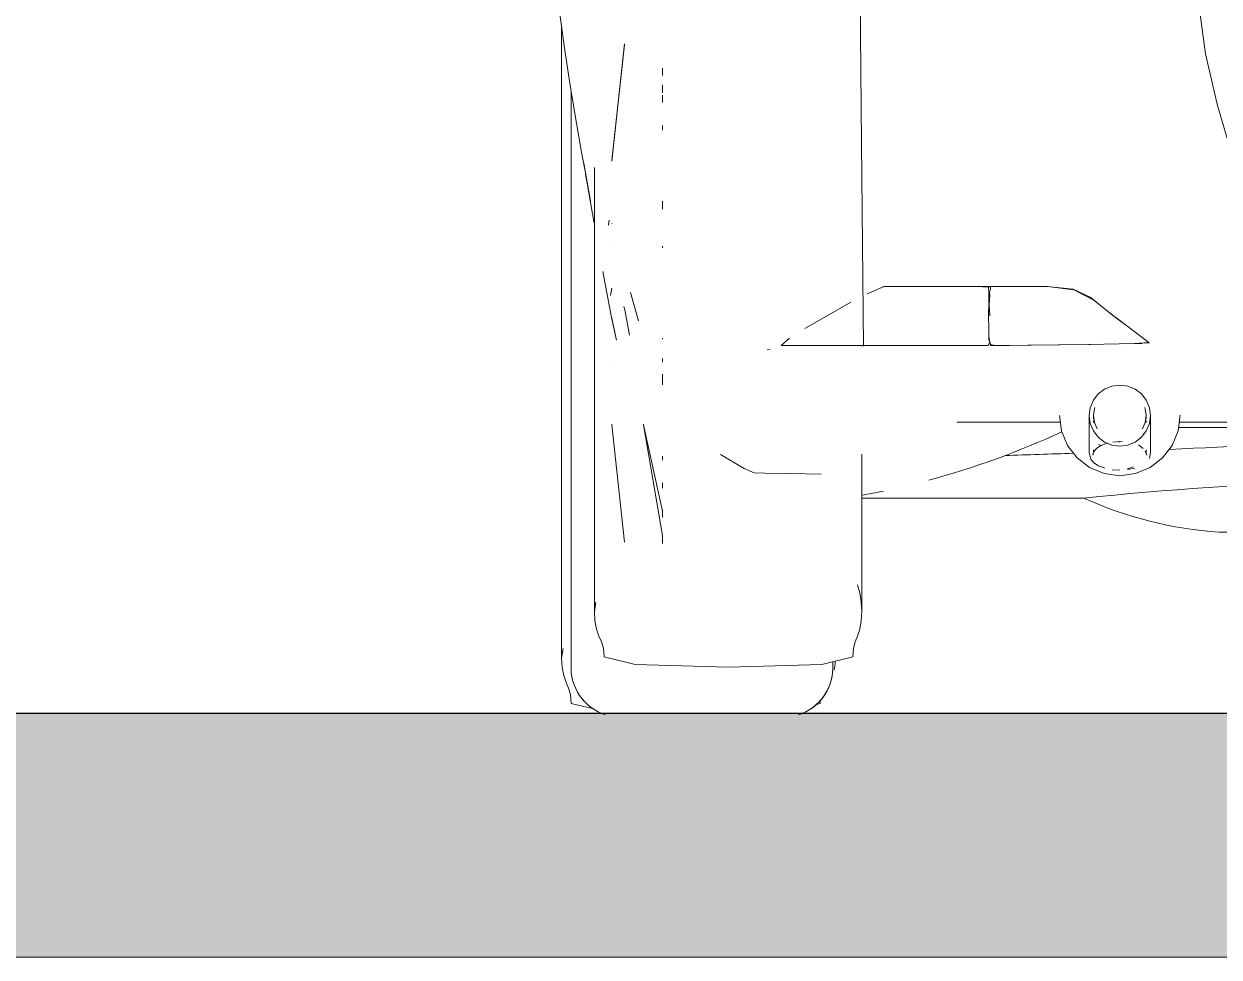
# Model space of a CAD drawing. Header units: millimetres. Extents: x -50912 to 58751, y -45352 to 5553.
# Drawn here: x 9921 to 10901, y 0 to 765 of the extents above; entities that cross this region are included whole.
import ezdxf

# ---------------------------------------------------------------- set-up
doc = ezdxf.new("R2010")
doc.units = ezdxf.units.MM
for name, color, linetype, lineweight in [('A-AREA', 32, 'Continuous', 9), ('A-DETL-THIN', 151, 'Continuous', 9), ('A-FLOR', 192, 'Continuous', 25), ('A-FLOR-PATT', 8, 'Continuous', 25), ('A-GENM', 13, 'Continuous', 9), ('G-IMPT', 8, 'Continuous', 9)]:
    doc.layers.add(name, color=color, linetype=linetype, lineweight=lineweight)

# ---------------------------------------------------------------- blocks, each defined once
blk = doc.blocks.new('CRT_Fiat Punto - Punto_dwg-985961-FACHADA FRONTAL GARAGEM')
at = {"layer": 'G-IMPT'}
for p, q in [((43209.15, 834.39), (43210.7, 667.72)), ((42966.64, 747.19), (42963.04, 775.59)), ((43488.08, 777.05), (43492.98, 740.85)), ((42964.68, 762.63), (42964.68, 754.68)), ((42964.68, 733.53), (42964.68, 754.68)), ((42971.68, 714.76), (42966.64, 747.19)), ((43005.96, 653.26), (43016.35, 748.98)), ((43005.96, 652.79), (43016.35, 748.71)), ((43005.96, 653.26), (43016.35, 748.17)), ((43005.96, 653.5), (43016.35, 748.17)), ((43016.35, 748.98), (43016.35, 748.71)), ((43502.4, 699.34), (43492.98, 740.85)), ((42964.68, 733.53), (42964.68, 703.58)), ((43047.52, 722.99), (43047.52, 729.08)), ((42971.68, 714.76), (42976.92, 683.89)), ((43047.51, 708.77), (43047.51, 715.32)), ((43047.51, 710.36), (43047.51, 715.29)), ((43047.51, 700.82), (43047.51, 706.83)), ((43047.51, 702.41), (43047.51, 706.8)), ((42964.68, 703.58), (42964.68, 666.12)), ((43047.52, 700.99), (43047.52, 704.94)), ((43502.4, 699.34), (43510.57, 671.32)), ((42976.92, 683.89), (42981.1, 660.13)), ((43047.52, 678.09), (43047.52, 682.04)), ((43212.25, 501.04), (43210.7, 667.72)), ((42964.68, 666.12), (42964.68, 622.48)), ((42984.73, 640.05), (42981.1, 660.13)), ((42982.86, 651.19), (42986.29, 631.28)), ((42982.86, 651.19), (42987.29, 625.78)), ((42991.6, 647.5), (42991.6, 612.56)), ((43005.96, 653.26), (43005.96, 653.5)), ((43005.96, 653.26), (43005.96, 653.02)), ((43005.96, 652.79), (43005.96, 653.02)), ((42988.31, 620.22), (42984.39, 642.06)), ((42984.39, 642.06), (42987.29, 625.78)), ((42988.31, 620.22), (42984.73, 640.05)), ((42991.21, 603.22), (42986.29, 631.28)), ((42964.68, 622.48), (42964.68, 574.43)), ((43047.52, 619.97), (43047.51, 615.15)), ((43047.51, 613.33), (43047.52, 618.08)), ((43047.52, 618.08), (43047.52, 619.97)), ((42991.6, 612.56), (42991.6, 561.88)), ((42991.6, 601.03), (42991.21, 603.22)), ((43003.62, 604.3), (43003.1, 600.49)), ((43003.1, 600.49), (43003.1, 600.37)), ((43005.96, 601.82), (43005.96, 601.66)), ((43008.55, 582.85), (43008.55, 582.75)), ((43047.52, 581.52), (43047.52, 583.15)), ((42964.68, 574.43), (42964.68, 523.75)), ((42991.6, 561.88), (42991.6, 510.54)), ((42998.52, 562.33), (43005.61, 524.61)), ((43229.39, 550.08), (43215.37, 544.02)), ((43229.39, 550.08), (43227.59, 549.45)), ((43229.39, 550.08), (43245.88, 550.08)), ((43233.52, 550.08), (43229.39, 550.08)), ((43233.52, 550.08), (43237, 550.08)), ((43248.59, 550.08), (43237, 550.08)), ((43245.88, 550.08), (43286.42, 550.08)), ((43277.09, 550.08), (43248.59, 550.08)), ((43304.92, 550.08), (43277.09, 550.08)), ((43286.42, 550.08), (43331.9, 550.08)), ((43314.92, 549.39), (43304.92, 550.08)), ((43314.54, 550.08), (43304.92, 550.08)), ((43314.54, 550.08), (43304.92, 550.08)), ((43304.92, 550.08), (43314.54, 550.08)), ((43314.92, 549.39), (43314.54, 550.08)), ((43314.92, 549.39), (43314.54, 550.08)), ((43315.04, 550.08), (43314.54, 550.08)), ((43314.54, 550.08), (43315.04, 547.33)), ((43314.92, 549.39), (43315.88, 549.8)), ((43315.04, 550.08), (43315.04, 549.44)), ((43315.04, 550.08), (43315.15, 549.49)), ((43316.55, 547.03), (43316.55, 550.08)), ((43319.67, 550.08), (43316.55, 550.08)), ((43319.67, 550.08), (43328.02, 550.08)), ((43342.3, 550.08), (43328.02, 550.08)), ((43331.9, 550.08), (43363.2, 550.08)), ((43363.2, 550.08), (43342.3, 550.08)), ((43363.2, 550.08), (43384.31, 547.69)), ((43384.85, 547.26), (43363.2, 550.08)), ((43005.96, 548.45), (43004.66, 542.61)), ((43021.18, 545.06), (43027.67, 521.83)), ((43315.92, 542.84), (43315.04, 547.33)), ((43315.92, 542.84), (43315.04, 547.33)), ((43315.92, 545.28), (43315.04, 547.33)), ((43315.92, 545.28), (43315.04, 547.33)), ((43315.54, 544.59), (43315.04, 547.33)), ((43315.54, 544.59), (43315.04, 547.33)), ((43315.54, 544.59), (43315.04, 547.33)), ((43315.54, 544.59), (43315.04, 547.33)), ((43315.04, 544.64), (43315.04, 547.33)), ((43315.04, 544.64), (43315.04, 536.56)), ((43315.82, 545.81), (43315.54, 544.59)), ((43315.92, 545.28), (43315.54, 544.59)), ((43315.92, 545.28), (43315.54, 544.59)), ((43315.54, 545.28), (43315.54, 544.59)), ((43315.92, 542.84), (43315.54, 544.59)), ((43315.92, 542.84), (43315.54, 535.21)), ((43384.31, 547.69), (43399.29, 540.56)), ((43384.31, 547.69), (43399.2, 540.52)), ((43384.31, 547.69), (43399.29, 540.56)), ((43384.85, 547.26), (43401.35, 538.82)), ((43399.2, 540.52), (43408.36, 533.09)), ((43015.83, 533.48), (43016.39, 530.69)), ((43016.39, 530.69), (43020.43, 510.14)), ((43182.06, 525.75), (43201.89, 537)), ((43314.92, 525.77), (43315.04, 536.56)), ((43315.92, 525.85), (43315.54, 535.21)), ((43407.96, 533.57), (43401.35, 538.82)), ((43408.36, 533.09), (43412.29, 529.91)), ((43412.29, 529.91), (43413.48, 528.95)), ((42964.68, 523.75), (42964.68, 472.41)), ((43003.1, 527.4), (43003.1, 527.47)), ((43005.64, 524.44), (43005.61, 524.61)), ((43005.64, 524.44), (43005.72, 524.05)), ((43005.64, 524.44), (43009.82, 506.03)), ((43005.64, 524.44), (43009.82, 506.03)), ((43005.8, 523.65), (43005.72, 524.05)), ((43005.8, 523.65), (43005.84, 523.47)), ((43005.8, 523.65), (43009.82, 506.03)), ((43005.8, 523.65), (43009.82, 506.03)), ((43182.06, 525.75), (43164.07, 515.55)), ((43314.92, 525.77), (43315.04, 515.11)), ((43413.48, 528.95), (43418.87, 524.84)), ((43414.44, 528.21), (43418.87, 524.84)), ((43418.87, 524.84), (43430.47, 516.03)), ((43418.98, 524.89), (43430.47, 516.03)), ((42991.6, 510.54), (42991.6, 460.53)), ((43315.17, 508.97), (43315.04, 515.11)), ((43315.04, 515.11), (43315.04, 507.11)), ((43442.06, 507.23), (43430.47, 516.03)), ((43442.06, 507.23), (43430.47, 516.03)), ((43047.52, 506.68), (43047.52, 507.58)), ((43151.51, 507.67), (43144.8, 501.61)), ((43144.8, 501.61), (43160.9, 501.61)), ((43160.9, 501.61), (43144.8, 501.61)), ((43160.9, 501.61), (43198.64, 501.61)), ((43198.64, 501.61), (43243.4, 501.61)), ((43210.84, 501.61), (43210.84, 500.96)), ((43243.4, 501.61), (43280.61, 501.61)), ((43305.8, 501.61), (43280.61, 501.61)), ((43314.54, 501.61), (43305.8, 501.61)), ((43314.54, 501.61), (43316.05, 504.44)), ((43315.04, 507.11), (43316.05, 504.44)), ((43315.17, 508.97), (43315.17, 506.57)), ((43315.17, 508.97), (43316.05, 504.44)), ((43315.17, 508.97), (43316.05, 504.44)), ((43315.17, 506.57), (43316.05, 504.44)), ((43315.17, 506.57), (43315.26, 506.02)), ((43315.17, 506.57), (43316.05, 504.44)), ((43316.3, 502.3), (43315.86, 503.54)), ((43316.17, 502.32), (43316.05, 504.44)), ((43316.17, 502.32), (43316.05, 504.44)), ((43316.55, 501.61), (43316.05, 504.44)), ((43316.55, 501.61), (43316.05, 504.44)), ((43316.17, 502.32), (43316.55, 501.61)), ((43316.17, 502.32), (43320.7, 501.61)), ((43316.17, 502.32), (43316.55, 501.61)), ((43316.55, 501.61), (43320.7, 501.61)), ((43316.55, 501.61), (43320.7, 501.61)), ((43320.7, 501.61), (43316.55, 501.61)), ((43320.7, 501.61), (43332.14, 501.61)), ((43349.91, 501.72), (43332.14, 501.61)), ((43397.24, 502.45), (43347.22, 501.82)), ((43373.07, 502.05), (43349.91, 501.72)), ((43373.07, 502.05), (43398.5, 502.47)), ((43397.24, 502.45), (43434.55, 503.23)), ((43398.5, 502.47), (43407.96, 502.63)), ((43441.02, 503.33), (43423.09, 502.88)), ((43434.55, 503.23), (43446.46, 503.89)), ((43434.55, 503.23), (43446.97, 503.74)), ((43434.55, 503.23), (43446.97, 503.74)), ((43442.06, 507.23), (43446.46, 503.89)), ((43442.06, 507.23), (43446.46, 503.89)), ((43443.69, 503.61), (43446.46, 503.89)), ((43047.51, 490.96), (43047.51, 487.79)), ((43133.25, 498.02), (43135.74, 498.67)), ((43003.1, 489.62), (43003.1, 489.55)), ((43047.51, 489.47), (43047.51, 487.92)), ((42964.68, 472.41), (42964.68, 422.41)), ((43047.52, 472.24), (43047.51, 478.09)), ((43047.51, 478.09), (43047.51, 474.38)), ((43047.51, 476.06), (43047.51, 474.51)), ((43047.52, 469.38), (43047.51, 474.38)), ((43047.52, 469.38), (43047.52, 472.24)), ((43400.89, 456.61), (43404.88, 461.8)), ((43410.07, 465.79), (43404.88, 461.8)), ((43410.07, 465.79), (43416.12, 468.28)), ((43416.12, 468.28), (43422.61, 469.15)), ((43422.61, 469.15), (43429.1, 468.28)), ((43429.1, 468.28), (43435.15, 465.79)), ((43435.15, 465.79), (43440.33, 461.8)), ((43440.33, 461.8), (43444.33, 456.61)), ((42991.6, 460.53), (42991.6, 413.73)), ((43398.39, 450.56), (43400.89, 456.61)), ((43444.33, 456.61), (43446.82, 450.56)), ((43444.33, 456.61), (43446.82, 450.56)), ((43373.04, 444.14), (43374.72, 431.55)), ((43397.52, 444.07), (43398.39, 450.56)), ((43397.52, 444.07), (43398.39, 450.56)), ((43397.52, 443.79), (43397.52, 444.07)), ((43397.52, 444.07), (43398.39, 437.58)), ((43398.39, 437.58), (43397.52, 444.07)), ((43397.52, 442.93), (43397.52, 443.79)), ((43397.52, 441.24), (43397.52, 442.93)), ((43397.52, 438.45), (43397.52, 441.24)), ((43400.99, 444.07), (43401.74, 449.66)), ((43400.99, 443.79), (43400.99, 444.07)), ((43401.74, 438.48), (43400.99, 444.07)), ((43400.99, 443.79), (43400.99, 442.93)), ((43400.99, 441.24), (43400.99, 442.93)), ((43401.74, 449.66), (43402.21, 450.81)), ((43443.03, 450.75), (43443.48, 449.66)), ((43443.48, 449.66), (43444.23, 444.07)), ((43444.23, 444.07), (43443.48, 438.48)), ((43444.23, 443.79), (43444.23, 444.07)), ((43444.23, 443.79), (43444.23, 442.93)), ((43444.23, 441.24), (43444.23, 442.93)), ((43447.69, 444.07), (43446.82, 450.56)), ((43446.82, 450.56), (43447.69, 444.07)), ((43447.69, 444.07), (43446.82, 437.58)), ((43447.69, 444.07), (43446.82, 437.58)), ((43447.69, 443.79), (43447.69, 444.07)), ((43447.69, 442.93), (43447.69, 443.79)), ((43447.69, 441.24), (43447.69, 442.93)), ((43447.69, 438.45), (43447.69, 441.24)), ((43472.21, 444.39), (43470.49, 431.55)), ((43005.96, 437.02), (43005.96, 436.78)), ((43005.96, 436.55), (43005.96, 436.78)), ((43005.96, 436.55), (43005.96, 436.31)), ((43005.96, 436.55), (43016.35, 340.41)), ((43005.96, 436.55), (43016.35, 340.41)), ((43031.93, 436.78), (43031.93, 437.02)), ((43031.93, 436.55), (43031.93, 436.78)), ((43031.93, 436.55), (43031.93, 436.31)), ((43031.93, 436.55), (43047.52, 365.75)), ((43031.93, 436.55), (43047.51, 345.82)), ((43288.8, 438.62), (43373.78, 438.62)), ((43379.65, 419.58), (43374.72, 431.55)), ((43397.52, 434.62), (43397.52, 438.45)), ((43397.52, 429.8), (43397.52, 434.62)), ((43400.89, 431.53), (43398.39, 437.58)), ((43400.89, 431.53), (43398.39, 437.58)), ((43400.89, 431.53), (43401.59, 430.62)), ((43404.88, 426.34), (43400.89, 431.53)), ((43400.99, 439.67), (43400.99, 438.45)), ((43403.88, 433.26), (43401.74, 438.48)), ((43444.33, 431.53), (43440.33, 426.34)), ((43443.48, 438.48), (43441.33, 433.26)), ((43444.33, 431.53), (43443.5, 430.45)), ((43444.23, 439.73), (43444.23, 438.45)), ((43446.82, 437.58), (43444.33, 431.53)), ((43446.82, 437.58), (43444.33, 431.53)), ((43447.69, 434.62), (43447.69, 438.45)), ((43447.69, 429.8), (43447.69, 434.62)), ((43470.49, 431.55), (43465.57, 419.58)), ((43471.44, 438.62), (43532.98, 438.62)), ((42964.68, 422.41), (42964.68, 375.6)), ((43397.52, 424.37), (43397.52, 429.8)), ((43397.52, 424.37), (43397.52, 418.71)), ((43410.07, 422.35), (43404.88, 426.34)), ((43416.12, 419.86), (43410.07, 422.35)), ((43422.61, 422.7), (43416.9, 422.32)), ((43422.61, 422.45), (43421.35, 422.62)), ((43424.49, 422.7), (43422.61, 422.45)), ((43435.15, 422.35), (43429.1, 419.86)), ((43440.33, 426.34), (43435.15, 422.35)), ((43447.69, 424.37), (43447.69, 429.8)), ((43447.69, 418.71), (43447.69, 424.37)), ((42991.6, 413.73), (42991.6, 372.01)), ((43114.34, 400.81), (43094.96, 412.13)), ((43210.84, 412.56), (43210.84, 372.01)), ((43387.55, 409.33), (43379.65, 419.58)), ((43397.52, 414.18), (43397.52, 418.71)), ((43397.96, 411.62), (43397.52, 414.18)), ((43400.55, 411.62), (43401.32, 414.48)), ((43400.55, 411.62), (43400.99, 414.18)), ((43400.99, 414.18), (43400.99, 415.99)), ((43401.32, 414.48), (43403.51, 417.16)), ((43403.51, 417.16), (43407.02, 419.45)), ((43405.19, 420.38), (43407.02, 419.45)), ((43411.58, 421.22), (43407.02, 419.45)), ((43412.4, 421.39), (43416.12, 419.86)), ((43422.61, 418.99), (43416.12, 419.86)), ((43422.61, 418.99), (43416.12, 419.86)), ((43422.61, 418.99), (43429.1, 419.86)), ((43429.1, 419.86), (43422.61, 418.99)), ((43432.92, 421.43), (43429.1, 419.86)), ((43441.71, 417.16), (43437.89, 419.99)), ((43444.66, 411.62), (43443.48, 415.03)), ((43444.23, 414.18), (43444.23, 415.95)), ((43444.66, 411.62), (43444.33, 413.58)), ((43447.69, 414.18), (43446.82, 408.86)), ((43447.69, 414.18), (43447.69, 418.71)), ((43465.57, 419.58), (43457.66, 409.33)), ((43047.52, 407.46), (43047.52, 410.92)), ((43397.81, 401.43), (43387.55, 409.33)), ((43398.81, 408.41), (43397.96, 411.62)), ((43401.26, 405.42), (43398.81, 408.41)), ((43405.19, 402.86), (43401.26, 405.42)), ((43410.28, 400.88), (43405.19, 402.86)), ((43433.63, 402.02), (43428.65, 400.16)), ((43457.66, 409.33), (43447.41, 401.43)), ((43114.34, 400.81), (43122.73, 397.01)), ((43122.73, 397.01), (43131.39, 396.88)), ((43131.39, 396.88), (43151.61, 396.56)), ((43177.61, 396.16), (43151.61, 396.56)), ((43409.78, 396.5), (43397.81, 401.43)), ((43422.61, 394.78), (43409.78, 396.5)), ((43422.61, 399.22), (43416.23, 399.65)), ((43435.44, 396.5), (43422.61, 394.78)), ((43434.93, 400.88), (43429.1, 399.79)), ((43447.41, 401.43), (43435.44, 396.5)), ((43047.52, 384.5), (43047.52, 388.94)), ((42964.68, 375.6), (42964.68, 333.89)), ((42991.6, 372.01), (42991.6, 336.87)), ((43047.52, 360.63), (43047.52, 366.72)), ((43210.84, 372.01), (43210.84, 336.87)), ((43047.51, 345.82), (43047.51, 339.06)), ((43047.51, 345.82), (43047.51, 339.06)), ((42964.68, 333.89), (42964.68, 298.74)), ((42991.6, 336.87), (42991.6, 309.79)), ((43210.84, 336.87), (43210.84, 309.79)), ((42991.6, 309.79), (42991.6, 291.65)), ((43207.44, 305.39), (43209.18, 298.75)), ((43210.84, 309.79), (43210.84, 291.65)), ((42964.68, 298.74), (42964.68, 271.66)), ((43210.43, 291.24), (43209.18, 298.75)), ((42991.6, 291.65), (42991.6, 283.33)), ((42992.75, 291.13), (42991.6, 283.33)), ((42991.6, 283.33), (42991.6, 284.96)), ((43210.84, 283.33), (43210.43, 291.24)), ((43210.84, 291.65), (43210.84, 283.33)), ((43210.84, 284.96), (43210.84, 288.19)), ((43210.84, 283.33), (43210.84, 284.96)), ((42992.04, 275.69), (42991.6, 283.33)), ((42992.04, 275.69), (42993.38, 268.97)), ((43209.18, 268.97), (43210.43, 275.69)), ((43210.43, 275.69), (43210.84, 283.33)), ((42964.68, 271.66), (42964.68, 253.52)), ((42995.25, 263.23), (42993.38, 268.97)), ((43207.44, 263.23), (43209.18, 268.97)), ((42995.25, 263.23), (42997.31, 258.56)), ((42998.92, 253.37), (42997.31, 258.56)), ((43204.09, 253.37), (43205.56, 258.56)), ((43205.56, 258.56), (43207.44, 263.23)), ((42964.68, 253.52), (42964.68, 245.2)), ((42965.83, 253), (42964.68, 245.2)), ((42964.68, 245.2), (42964.68, 246.84)), ((42965.13, 237.56), (42964.68, 245.2)), ((42998.92, 253.37), (42999.46, 246.11)), ((43024.98, 239.88), (42999.46, 246.11)), ((43178.09, 239.88), (43203.61, 246.11)), ((43203.61, 246.11), (43204.09, 253.37)), ((42965.13, 237.56), (42966.46, 230.84)), ((43024.98, 239.88), (43101.53, 237.8)), ((43101.53, 237.8), (43178.09, 239.88)), ((42968.33, 225.11), (42966.46, 230.84)), ((42968.33, 225.11), (42970.39, 220.43)), ((42972.01, 215.24), (42970.39, 220.43)), ((42972.01, 215.24), (42972.54, 207.98)), ((42990.97, 203.48), (42972.54, 207.98)), ((43173.77, 207.27), (43176.69, 207.98)), ((43176.69, 207.98), (43176.87, 210.73))]:
    blk.add_line(p, q, dxfattribs=at)
blk = doc.blocks.new('CRT_Fiat Punto - Fiat punto 2-985965-FACHADA FRONTAL GARAGEM')
at = {"layer": 'A-GENM', "color": 55}
for p, q in [((42972.42, 710.39), (42972.42, 239.74)), ((42972.42, 710.39), (42972.42, 239.74)), ((43802.64, 434.24), (43470.85, 434.24)), ((43210.84, 376.46), (43392.89, 376.46)), ((43392.89, 376.46), (43210.84, 376.46)), ((43504.04, 348.58), (43802.64, 348.58)), ((43802.64, 348.58), (43504.04, 348.58)), ((43187.11, 239.74), (43187.11, 242.08)), ((43187.11, 239.74), (43187.11, 242.08))]:
    blk.add_line(p, q, dxfattribs=at)
for centre, radius, start, end in [((42963.1, 11943), 11537.48, 272.485873, 274.043199), ((43086.87, 1053.9), 686.53, 285.12687, 294.82514), ((42963.1, 11943), 11537.48, 271.815037, 272.091966), ((43740.15, -3098.46), 3492.23, 88.97472, 95.70679), ((43086.87, 1053.9), 686.53, 280.41808, 281.91492), ((43525, 667.64), 319.74, 245.59696, 266.24219), ((43525, 667.64), 319.74, 245.59696, 266.24219), ((43013.14, 237.44), 40.78, 176.75541, 247.49386), ((43013.14, 237.44), 40.78, 176.75541, 251.90739), ((43146.4, 237.44), 40.78, 288.09261, 3.24459), ((43146.4, 237.44), 40.78, 292.50614, 3.24459), ((43148.38, 244.01), 40.78, 347.93707, 357.50247)]:
    blk.add_arc(centre, radius, start, end, dxfattribs=at)
blk.add_blockref('CRT_Fiat Punto - Punto_dwg-985961-FACHADA FRONTAL GARAGEM', (0, 0))

msp = doc.modelspace()

# ---------------------------------------------------------------- hatches: boundary and pattern name
at = {"layer": 'A-FLOR-PATT', "lineweight": 9}
h = msp.add_hatch(dxfattribs=at)
h.set_pattern_fill('FP_9', color=256, style=0, pattern_type=2)
h.set_pattern_definition([(0, (9219.817, -389.03), (406.4, 45.437), [16.764, -288.036, 16.764, -288.036, -1625.6]), (0, (9219.817, -389.03), (406.4, 45.437), [-609.6, 16.764, -592.836, 16.764, -288.036, -711.2]), (0, (9219.817, -389.03), (406.4, 45.437), [-1524, 16.764, -186.436, 16.764, -491.236]), (142.239, (9372.22, -366.31), (-291.1891, 134.6787), [10.602, -182.17, -1220.892]), (142.239, (9372.22, -366.31), (-291.1891, 134.6787), [-192.772, 10.602, -182.17, -1028.12]), (142.239, (9372.22, -366.31), (-291.1891, 134.6787), [-385.545, 10.602, -374.942, -642.575]), (142.239, (9372.22, -366.31), (-291.1891, 134.6787), [-771.09, 10.602, -182.17, -449.802]), (142.239, (9372.22, -366.31), (-291.1891, 134.6787), [-963.862, 10.602, -117.912, -321.287]), (142.239, (9372.22, -366.31), (-291.1891, 134.6787), [-1092.377, 10.602, -310.685]), (217.761, (9423.02, -275.44), (-115.2124, -180.1158), [10.602, -182.17, -1220.892]), (217.761, (9423.02, -275.44), (-115.2124, -180.1158), [-192.772, 10.602, -182.17, -1028.12]), (217.761, (9423.02, -275.44), (-115.2124, -180.1158), [-385.545, 10.602, -374.942, -642.575]), (217.761, (9423.02, -275.44), (-115.2124, -180.1158), [-771.09, 10.602, -182.17, -449.802]), (217.761, (9423.02, -275.44), (-115.2124, -180.1158), [-963.862, 10.602, -117.912, -321.287]), (217.761, (9423.02, -275.44), (-115.2124, -180.1158), [-1092.377, 10.602, -310.685])])
h.paths.add_polyline_path([(9646.646, 0), (13001.835, 0), (13001.835, 200), (7011.835, 200), (7011.835, 0), (9592.195, 0)])

# ---------------------------------------------------------------- linework, layer by layer
at = {"layer": 'A-AREA'}
msp.add_line((7001.835, 200), (13001.835, 200), dxfattribs=at)
at = {"layer": 'A-DETL-THIN'}
msp.add_line((16381.835, 0), (3621.835, 0), dxfattribs=at)
at = {"layer": 'A-FLOR'}
msp.add_line((7001.835, 200), (13001.835, 200), dxfattribs=at)

# ---------------------------------------------------------------- block references
at = {"layer": 'A-GENM', "color": 7}
msp.add_blockref('CRT_Fiat Punto - Fiat punto 2-985965-FACHADA FRONTAL GARAGEM', (-32602.785, 0), dxfattribs=at)

doc.saveas('drawing.dxf')
